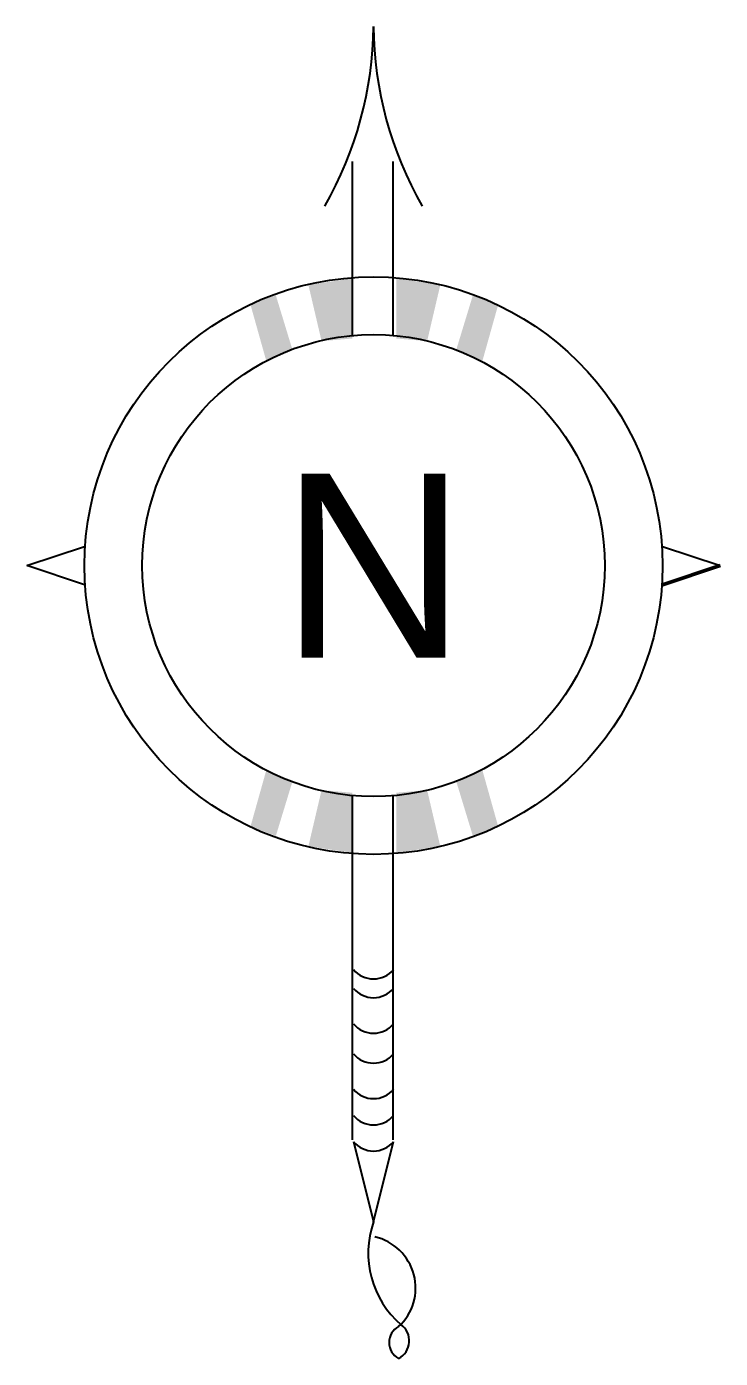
# Model space of a CAD drawing. Header units: millimetres. Extents: x 2399484 to 3337895, y 3598750 to 3969149.
# Drawn here: x 2490181 to 2494884, y 3688070 to 3697107 of the extents above; entities that cross this region are included whole.
import ezdxf

# ---------------------------------------------------------------- set-up
doc = ezdxf.new("R2010")
doc.units = ezdxf.units.MM
doc.header["$MEASUREMENT"] = 0
doc.layers.add('Column-0.5', color=14, linetype='Continuous', lineweight=50)
doc.styles.add('ARIAL', font='arial.ttf')

# ---------------------------------------------------------------- blocks, each defined once
blk = doc.blocks.new('NORTH-flat-1-flat-1-flat-1-flat-1')
at = {"color": 7, "ltscale": 5}
for p, q in [((-143.6, 2743.1), (-143.6, 1560.9)), ((131, 2743.1), (131, 1562)), ((-2351.2, 0), (-1959.4, 130.6)), ((1959.4, 130.6), (2351.2, 0)), ((-1959.4, -130.6), (-2351.2, 0)), ((-143.6, -1560.9), (-143.6, -3004.4)), ((131, -1562), (131, -3004.4)), ((-143.6, -3004.4), (-143.6, -3895.4)), ((131, -3004.4), (131, -3895.4)), ((-136.4, -3908.3), (0, -4453.7)), ((0, -4453.7), (136.3, -3908.3))]:
    blk.add_line(p, q, dxfattribs=at)
at = {"color": 7}
for centre, major_axis, start_param, end_param in [((-2518, 3684.5), (0.1, 2518.1), 4.195324, 4.701685), ((2517.9, 3684.5), (0.5, 2518.1), 1.581726, 2.088087), ((0, 0), (0, 1959.4), 4.712383, 10.995568), ((0, 0), (0, 1567.5), -1.570773, 4.712412), ((605.2, -4665.2), (0.1, 641.1), 1.234852, 2.432453), ((-69.8, -4902.1), (0, 355.5), 3.883478, 6.061031), ((227, -5271.8), (0, 121.6), 0.483477, 2.658273), ((107.9, -5260.2), (0, 134.7), 3.624641, 5.648931)]:
    blk.add_ellipse(centre, major_axis=major_axis, ratio=0.999999, start_param=start_param, end_param=end_param, dxfattribs=at)
at = {"color": 1}
for centre, major_axis, start_param, end_param in [((0, -2626.7), (0.1, 178.1), 2.270048, 4.013791), ((0, -2754), (0, 178.1), 2.269692, 4.013436), ((0, -2995), (-0.1, 178.1), 2.269337, 4.013081), ((0, -3198), (0.1, 178.1), 2.270048, 4.013791), ((0, -3439), (0, 178.1), 2.269711, 4.013455), ((0, -3616.7), (0.1, 178.1), 2.270048, 4.013791), ((0, -3794.4), (0, 178.1), 2.269692, 4.013436)]:
    blk.add_ellipse(centre, major_axis=major_axis, ratio=0.999999, start_param=start_param, end_param=end_param, dxfattribs=at)
at = {"color": 1, "ltscale": 5}
for points in [[(-441.4, 1905), (-143.1, 1949.3), (-352, 1523.4), (-143.1, 1541.2)], [(452.9, 1905), (154.7, 1949.3), (363.6, 1523.4), (154.7, 1541.2)], [(-834.3, 1772.1), (-661.8, 1833.6), (-727.2, 1390.4), (-548.5, 1461.2)], [(845.8, 1772.1), (673.3, 1833.6), (738.7, 1390.4), (560, 1461.2)], [(-834.3, -1771.9), (-661.8, -1833.5), (-727.2, -1390.3), (-548.5, -1461.1)], [(845.8, -1771.9), (673.4, -1833.5), (738.7, -1390.3), (560, -1461.1)], [(-441.4, -1904.9), (-143.1, -1949.2), (-352, -1523.2), (-143.1, -1541.1)], [(452.9, -1904.9), (154.7, -1949.2), (363.6, -1523.2), (154.7, -1541.1)]]:
    blk.add_solid(points, dxfattribs=at)
at = {"layer": 'Column-0.5', "ltscale": 5}
blk.add_line((2351.2, 0), (1959.4, -130.6), dxfattribs=at)
at = {"color": 7, "ltscale": 5, "style": 'ARIAL'}
blk.add_text('N', height=1250, rotation=0.00022, dxfattribs=at).set_placement((-630.5, -625))

msp = doc.modelspace()

# ---------------------------------------------------------------- block references
at = {"ltscale": 5}
msp.add_blockref('NORTH-flat-1-flat-1-flat-1-flat-1', (2492532.4, 3693449.8), dxfattribs=at)

doc.saveas('drawing.dxf')
